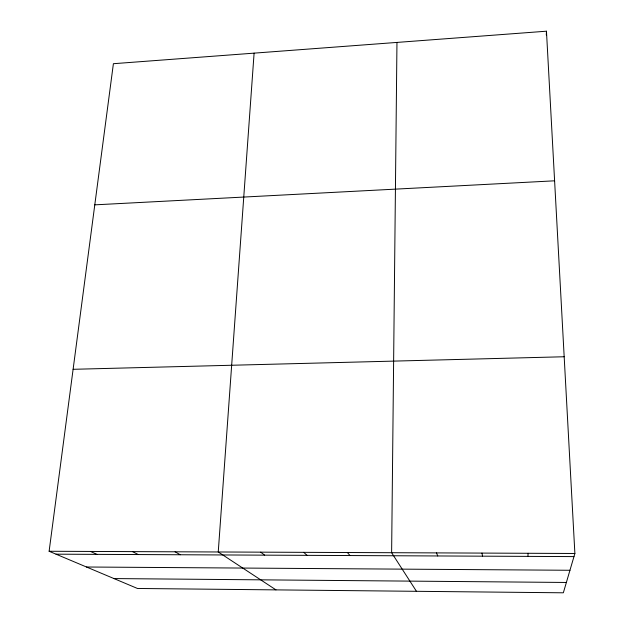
<?xml version="1.0" encoding="UTF-8"?>
<svg xmlns="http://www.w3.org/2000/svg" width="624" height="624" viewBox="0 0 624 624"><rect width="100%" height="100%" fill="white"/><g stroke="black" fill="none" stroke-linecap="round" stroke-linejoin="round"><path stroke-width="0.94" d="M396.965 42.424L391.622 552.708L416.458 591.302M546.304 34.952L546.46 31.2L113.396 63.703L49.117 551.265L137.475 588.471L563.339 592.8L574.883 553.48L546.46 31.2M527.927 556.382L528.099 553.285M254.101 53.141L218.244 551.975L275.972 589.875M94.786 204.851L554.603 180.812M73.102 369.307L564.174 356.756M49.117 551.265L574.883 553.48M56.02 554.174L573.971 556.6M86.502 567.005L569.954 570.274M113.966 578.573L566.374 582.465M90.535 551.437L96.876 554.362M132.522 551.616L138.271 554.557M175.087 551.795L180.235 554.752M260.707 552.154L264.623 555.149M303.748 552.334L307.031 555.352M347.381 552.521L350.017 555.547M436.48 552.895L437.752 555.961M481.97 553.09L482.531 556.171"/></g></svg>
